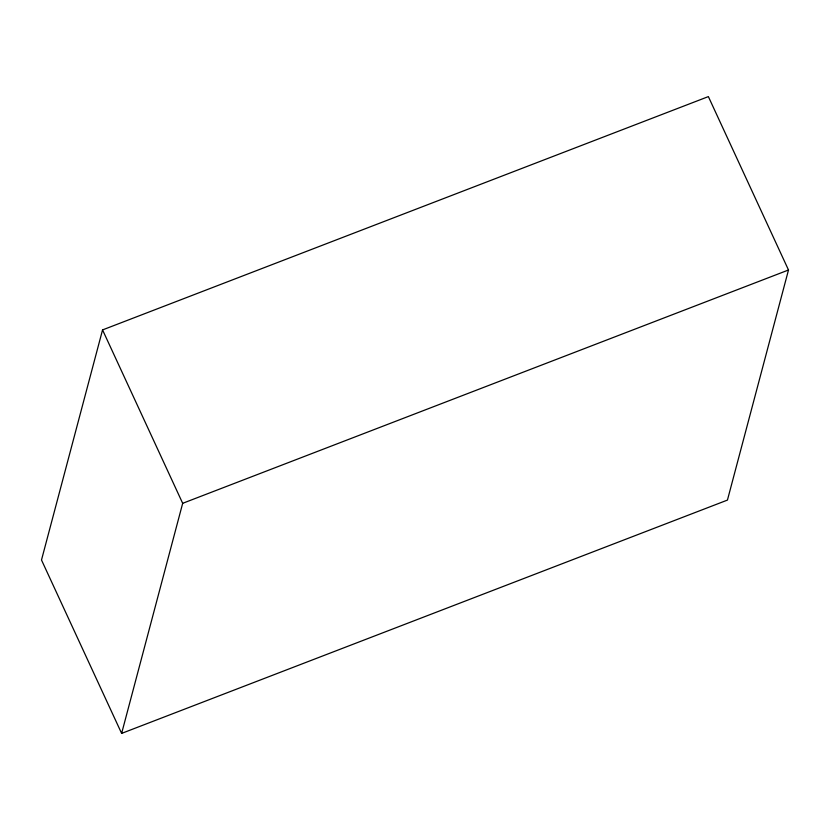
<?xml version="1.0" encoding="UTF-8"?>
<svg xmlns="http://www.w3.org/2000/svg" width="830" height="830" viewBox="0 0 830 830"><rect width="100%" height="100%" fill="white"/><g stroke="black" fill="none" stroke-linecap="round" stroke-linejoin="round"><path stroke-width="1.25" d="M102.557 329.915L41.5 560.001L121.626 733.398L727.443 500.085L788.5 269.999L708.374 96.602L102.557 329.915L182.683 503.312L121.626 733.398M182.683 503.312L788.5 269.999"/></g></svg>
